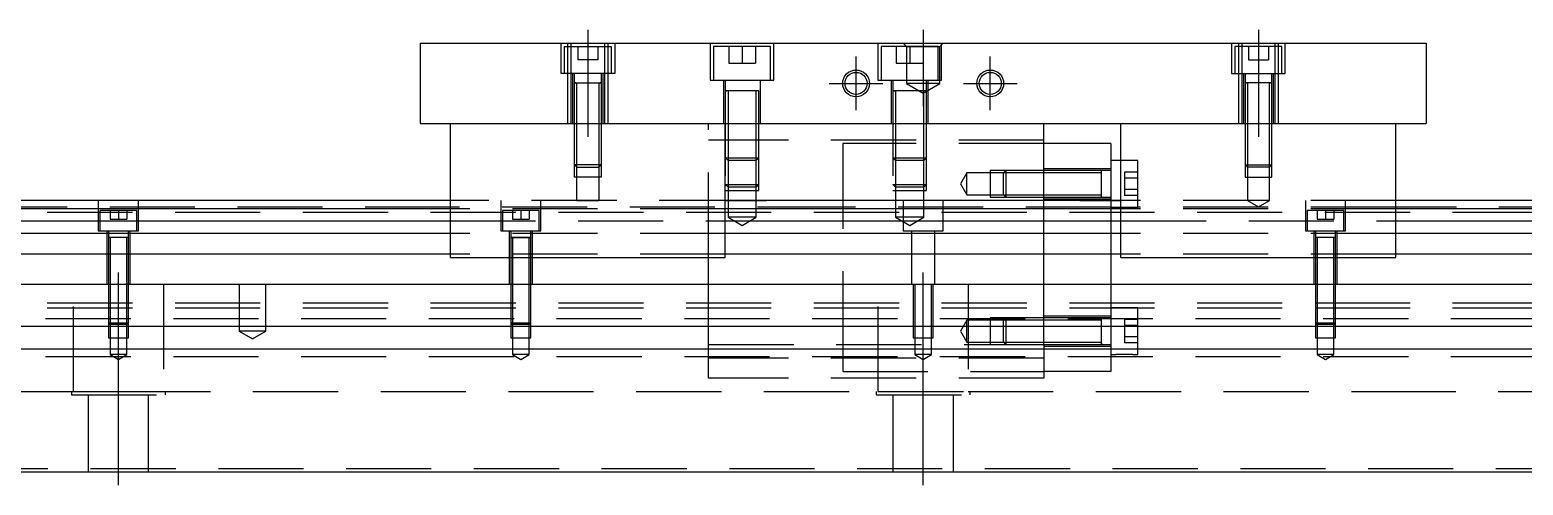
# Model space of a CAD drawing. Extents: x -11 to 842, y -256 to 77.
# Drawn here: x 186.8 to 409.5, y -220.8 to -152.8 of the extents above; entities that cross this region are included whole.
import ezdxf

# ---------------------------------------------------------------- set-up
doc = ezdxf.new("R2010")
doc.units = 0
doc.linetypes.add('CENTER', pattern=[50.8, 31.75, -6.35, 6.35, -6.35])
doc.linetypes.add('DASHED', pattern=[19.05, 12.7, -6.35])
doc.layers.get('0').update_dxf_attribs({"linetype": 'CONTINUOUS'})
doc.layers.add('CENTER', color=1, linetype='CENTER')

msp = doc.modelspace()

# ---------------------------------------------------------------- linework, layer by layer
at = {"color": 7, "linetype": 'CONTINUOUS'}
for p, q in [((245, -154.8), (395, -154.8)), ((245, -154.8), (245, -166.8)), ((395, -154.8), (395, -166.8)), ((245, -166.8), (395, -166.8)), ((249.5, -186.8), (249.5, -166.8)), ((290.5, -186.8), (290.5, -166.8)), ((338, -178.3), (338, -166.8)), ((349.5, -186.8), (349.5, -166.8)), ((390.5, -186.8), (390.5, -166.8)), ((348, -169.8), (338, -169.8)), ((348, -169.8), (348, -178.3)), ((349.5, -172.3), (348, -172.3)), ((249.5, -178.3), (0, -178.3)), ((249.5, -179.552272), (0, -179.552272)), ((349.5, -178.3), (290.5, -178.3)), ((349.5, -179.552272), (290.5, -179.552272)), ((640, -178.3), (390.5, -178.3)), ((640, -179.552272), (390.5, -179.552272)), ((0, -181.32668), (249.5, -181.32668)), ((290.5, -181.32668), (349.5, -181.32668)), ((390.5, -181.32668), (640, -181.32668)), ((249.5, -183.223076), (0, -183.223076)), ((349.5, -183.223076), (290.5, -183.223076)), ((640, -183.223076), (390.5, -183.223076)), ((249.5, -186.277372), (0, -186.277372)), ((249.5, -186.8), (290.5, -186.8)), ((349.5, -186.277372), (290.5, -186.277372)), ((349.5, -186.8), (390.5, -186.8)), ((640, -186.277372), (390.5, -186.277372)), ((0, -190.8), (640, -190.8)), ((640, -197.1), (0, -197.1)), ((640, -200.5), (0, -200.5)), ((0, -218.8), (640, -218.8))]:
    msp.add_line(p, q, dxfattribs=at)
at = {"color": 3, "linetype": 'DASHED'}
for p, q in [((266, -159.3), (266, -154.8)), ((266.5, -155.3), (273.5, -155.3)), ((266.5, -159.3), (266.5, -155.3)), ((267.000006, -155.3), (267.000006, -154.8)), ((267.000006, -159.3), (267.000006, -155.3)), ((267.5, -166.8), (267.5, -154.8)), ((268.5, -155.3), (268.5, -157.3)), ((270, -155.3), (270, -157.3)), ((271.5, -155.3), (271.5, -157.3)), ((272.5, -154.8), (272.5, -166.8)), ((272.999994, -154.8), (272.999994, -155.3)), ((272.999994, -155.3), (272.999994, -159.3)), ((273.5, -155.3), (273.5, -159.3)), ((274, -154.8), (274, -159.3)), ((288.25, -154.8), (288.25, -160.3)), ((297.25, -155.3), (288.75, -155.3)), ((288.75, -155.3), (288.75, -160.3)), ((291, -155.3), (291, -157.8)), ((293, -155.3), (293, -157.8)), ((295, -155.3), (295, -157.8)), ((297.25, -160.3), (297.25, -155.3)), ((297.75, -160.3), (297.75, -154.8)), ((313.25, -154.8), (313.25, -160.3)), ((322.25, -155.3), (313.75, -155.3)), ((313.75, -155.3), (313.75, -160.3)), ((316, -155.3), (316, -157.8)), ((317.5, -155.3), (317, -154.8)), ((317.5, -155.3), (317.5, -160.8)), ((317.5, -155.3), (322.5, -155.3)), ((318, -155.3), (318, -157.8)), ((320, -155.3), (320, -157.8)), ((322.25, -160.3), (322.25, -155.3)), ((322.5, -155.3), (323, -154.8)), ((322.5, -160.8), (322.5, -155.3)), ((322.75, -160.3), (322.75, -154.8)), ((366, -154.8), (366, -159.3)), ((373.5, -155.3), (366.5, -155.3)), ((366.5, -155.3), (366.5, -159.3)), ((367.000006, -154.8), (367.000006, -155.3)), ((367.000006, -155.3), (367.000006, -159.3)), ((367.5, -154.8), (367.5, -166.8)), ((368.5, -155.3), (368.5, -157.3)), ((370, -155.3), (370, -157.3)), ((371.5, -155.3), (371.5, -157.3)), ((372.5, -166.8), (372.5, -154.8)), ((372.999994, -155.3), (372.999994, -154.8)), ((372.999994, -159.3), (372.999994, -155.3)), ((373.5, -159.3), (373.5, -155.3)), ((374, -159.3), (374, -154.8)), ((270, -157.3), (268.5, -157.3)), ((271.5, -157.3), (270, -157.3)), ((291, -157.8), (293, -157.8)), ((293, -157.8), (295, -157.8)), ((316, -157.8), (318, -157.8)), ((318, -157.8), (320, -157.8)), ((368.5, -157.3), (370, -157.3)), ((370, -157.3), (371.5, -157.3)), ((274, -159.3), (266, -159.3)), ((267.000006, -166.8), (267.000006, -159.3)), ((267.75, -166.8), (267.75, -159.3)), ((268, -160.7), (268, -159.3)), ((272, -159.3), (272, -160.7)), ((272.25, -159.3), (272.25, -166.8)), ((272.999994, -159.3), (272.999994, -166.8)), ((288.25, -160.3), (297.75, -160.3)), ((290.25, -160.3), (290.25, -166.8)), ((290.5, -160.3), (290.5, -161.9)), ((295.75, -166.8), (295.75, -160.3)), ((313.25, -160.3), (322.75, -160.3)), ((315.25, -160.3), (315.25, -166.8)), ((315.5, -160.3), (315.5, -161.9)), ((320.5, -161.9), (320.5, -160.3)), ((320.75, -166.8), (320.75, -160.3)), ((366, -159.3), (374, -159.3)), ((367.000006, -159.3), (367.000006, -166.8)), ((367.75, -159.3), (367.75, -166.8)), ((368, -159.3), (368, -160.7)), ((372, -160.7), (372, -159.3)), ((372.25, -166.8), (372.25, -159.3)), ((372.999994, -166.8), (372.999994, -159.3)), ((267.999994, -160.7), (272.000006, -160.7)), ((267.999994, -160.7), (272.000006, -160.7)), ((267.999994, -160.7), (272.000006, -160.7)), ((267.999994, -160.7), (272.000006, -160.7)), ((268, -160.7), (268, -160.695)), ((268.216462, -160.7), (268, -160.7)), ((268, -160.7), (268.216668, -160.7)), ((268, -160.705), (268, -160.7)), ((268, -166.8), (268, -160.7)), ((268.216668, -160.7), (271.783292, -160.7)), ((268.35, -166.8), (268.35, -160.7)), ((271.65, -160.7), (271.65, -166.8)), ((271.783292, -160.7), (272, -160.7)), ((272, -160.7), (271.783538, -160.7)), ((272, -160.695), (272, -160.7)), ((272, -160.7), (272, -160.705)), ((272, -160.7), (272, -166.8)), ((295.500006, -161.9), (290.499994, -161.9)), ((295.500006, -161.9), (290.499994, -161.9)), ((290.5, -161.895), (290.5, -161.9)), ((290.5, -161.9), (290.757448, -161.9)), ((290.757468, -161.9), (290.5, -161.9)), ((290.5, -161.9), (290.500006, -176.8)), ((290.5, -161.9), (290.5, -161.905)), ((295.242552, -161.9), (290.757468, -161.9)), ((290.9, -161.9), (290.9, -166.8)), ((295.1, -166.8), (295.1, -161.9)), ((295.5, -166.8), (295.5, -161.9)), ((320.500006, -161.9), (315.499994, -161.9)), ((320.500006, -161.9), (315.499994, -161.9)), ((315.5, -161.895), (315.5, -161.9)), ((315.5, -161.9), (315.757448, -161.9)), ((315.757468, -161.9), (315.5, -161.9)), ((315.5, -161.9), (315.500006, -176.8)), ((315.5, -161.9), (315.5, -161.905)), ((320.242552, -161.9), (315.757468, -161.9)), ((315.9, -161.9), (315.9, -166.8)), ((322.5, -160.8), (317.5, -160.8)), ((317.5, -160.8), (320, -162.243376)), ((320, -162.243376), (322.5, -160.8)), ((320.1, -166.8), (320.1, -161.9)), ((320.5, -161.9), (320.242552, -161.9)), ((320.242602, -161.9), (320.5, -161.9)), ((320.5, -161.9), (320.5, -161.895)), ((320.5, -166.8), (320.5, -161.9)), ((320.5, -161.905), (320.5, -161.9)), ((372.000006, -160.7), (367.999994, -160.7)), ((372.000006, -160.7), (367.999994, -160.7)), ((372.000006, -160.7), (367.999994, -160.7)), ((372.000006, -160.7), (367.999994, -160.7)), ((368, -160.695), (368, -160.7)), ((368, -160.7), (368.216462, -160.7)), ((368.216708, -160.7), (368, -160.7)), ((368, -160.7), (368, -160.705)), ((368, -160.7), (368, -166.8)), ((371.783332, -160.7), (368.216708, -160.7)), ((368.35, -160.7), (368.35, -166.8)), ((371.65, -166.8), (371.65, -160.7)), ((372, -160.7), (371.783332, -160.7)), ((371.783538, -160.7), (372, -160.7)), ((372, -160.7), (372, -160.695)), ((372, -160.705), (372, -160.7)), ((372, -166.8), (372, -160.7)), ((268, -172.95), (268, -166.8)), ((268.000006, -172.950006), (268.000006, -166.8)), ((268.35, -173.3), (268.35, -166.8)), ((271.65, -166.8), (271.65, -173.3)), ((271.999994, -166.8), (271.999994, -172.950006)), ((272, -166.8), (272, -172.95)), ((288, -186.8), (288, -166.8)), ((290.9, -166.8), (290.9, -172.3)), ((295.1, -172.3), (295.1, -166.8)), ((295.499994, -171.900006), (295.499994, -166.8)), ((295.5, -171.9), (295.5, -166.8)), ((315.9, -166.8), (315.9, -172.3)), ((320.1, -172.3), (320.1, -166.8)), ((320.499994, -171.900006), (320.499994, -166.8)), ((320.5, -171.9), (320.5, -166.8)), ((368, -166.8), (368, -172.95)), ((368.000006, -166.8), (368.000006, -172.950006)), ((368.35, -166.8), (368.35, -173.3)), ((371.65, -173.3), (371.65, -166.8)), ((371.999994, -172.950006), (371.999994, -166.8)), ((372, -172.95), (372, -166.8)), ((338, -169.3), (288, -169.3)), ((308, -169.8), (308, -200.5)), ((338, -169.8), (308, -169.8)), ((343, -169.8), (338, -169.8)), ((343.35, -169.8), (343, -169.8)), ((346.65, -169.8), (343.35, -169.8)), ((347, -169.8), (346.65, -169.8)), ((348, -169.8), (347, -169.8)), ((272, -172.95), (268, -172.95)), ((268.35, -173.3), (268, -172.95)), ((268.000006, -174.8), (268.000006, -172.950006)), ((268.35, -173.3), (271.65, -173.3)), ((268.35, -174.8), (268.35, -173.3)), ((272, -172.95), (271.65, -173.3)), ((271.65, -173.3), (271.65, -174.8)), ((271.999994, -172.950006), (271.999994, -174.8)), ((290.5, -171.9), (295.5, -171.9)), ((290.5, -171.9), (290.9, -172.3)), ((295.1, -172.3), (290.9, -172.3)), ((290.9, -172.3), (290.9, -176.8)), ((295.1, -172.3), (295.5, -171.9)), ((295.1, -176.8), (295.1, -172.3)), ((295.499994, -176.8), (295.499994, -171.900006)), ((315.5, -171.9), (320.5, -171.9)), ((315.5, -171.9), (315.9, -172.3)), ((320.1, -172.3), (315.9, -172.3)), ((315.9, -172.3), (315.9, -176.8)), ((320.1, -172.3), (320.5, -171.9)), ((320.1, -176.8), (320.1, -172.3)), ((320.499994, -176.8), (320.499994, -171.900006)), ((348, -173.55), (338, -173.55)), ((352, -172.3), (349.5, -172.3)), ((352, -179.3), (352, -172.3)), ((368, -172.95), (372, -172.95)), ((368, -172.95), (368.35, -173.3)), ((368.000006, -172.950006), (368.000006, -174.8)), ((371.65, -173.3), (368.35, -173.3)), ((368.35, -173.3), (368.35, -174.8)), ((371.65, -173.3), (372, -172.95)), ((371.65, -174.8), (371.65, -173.3)), ((371.999994, -174.8), (371.999994, -172.950006)), ((271.999994, -174.8), (268.000006, -174.8)), ((268.35, -178.3), (268.35, -174.8)), ((271.65, -174.8), (271.65, -178.3)), ((290.5, -175.9), (295.5, -175.9)), ((290.5, -175.9), (290.9, -176.3)), ((295.1, -176.3), (295.5, -175.9)), ((315.5, -175.9), (320.5, -175.9)), ((315.5, -175.9), (315.9, -176.3)), ((320.1, -176.3), (320.5, -175.9)), ((326.5, -174.15), (325.547372, -175.8)), ((325.547372, -175.8), (326.5, -177.45)), ((326.5, -177.45), (326.5, -174.15)), ((330, -174.15), (326.5, -174.15)), ((332.35, -173.800002), (330, -173.800006)), ((330, -173.800006), (330, -177.799994)), ((332, -174.15), (330, -174.15)), ((332.35, -173.8), (332, -174.15)), ((332, -177.45), (332, -174.15)), ((338, -174.15), (332, -174.15)), ((332.35, -173.8), (332.35, -177.8)), ((338, -173.8), (332.35, -173.8)), ((338, -173.800006), (332.35, -173.800002)), ((343.000006, -173.8), (338, -173.8)), ((343.000006, -174.15), (338, -174.15)), ((346.6, -173.8), (343.000006, -173.8)), ((346.6, -174.15), (343.000006, -174.15)), ((346.6, -173.8), (346.595, -173.8)), ((346.6, -174.8), (346.6, -173.799994)), ((346.6, -175.8), (346.6, -173.799994)), ((346.6, -177.800006), (346.6, -173.799994)), ((346.999994, -173.8), (346.6, -173.8)), ((346.605, -173.8), (346.6, -173.8)), ((346.6, -177.800006), (346.6, -174.8)), ((348, -173.8), (346.999994, -173.8)), ((350, -174.06795), (350, -174.933974)), ((352, -174.06795), (350, -174.06795)), ((352, -174.933974), (350, -174.933974)), ((350, -174.933974), (350, -176.666026)), ((368.000006, -174.8), (371.999994, -174.8)), ((368.35, -174.8), (368.35, -178.3)), ((371.65, -178.3), (371.65, -174.8)), ((290.500006, -176.8), (295.499994, -176.8)), ((295.1, -176.3), (290.9, -176.3)), ((290.9, -176.8), (290.9, -180.8)), ((295.1, -180.8), (295.1, -176.8)), ((315.500006, -176.8), (320.499994, -176.8)), ((320.1, -176.3), (315.9, -176.3)), ((315.9, -176.8), (315.9, -180.8)), ((320.1, -180.8), (320.1, -176.8)), ((326.5, -177.45), (330, -177.45)), ((330, -177.45), (332, -177.45)), ((330, -177.799994), (332.35, -177.799998)), ((332, -177.45), (338, -177.45)), ((332, -177.45), (332.35, -177.8)), ((332, -177.45), (338, -177.45)), ((332.35, -177.799998), (338, -177.799994)), ((332.35, -177.8), (338, -177.799998)), ((338, -177.45), (346.6, -177.45)), ((338, -177.799998), (346.605, -177.8)), ((338, -178.05), (348, -178.05)), ((346.595, -177.8), (348, -177.8)), ((350, -176.666026), (350, -177.53205)), ((352, -176.666026), (350, -176.666026)), ((352, -177.53205), (350, -177.53205)), ((37, -180.05), (590.005, -180.05)), ((249.5, -179.3), (40.5, -179.3)), ((197, -178.3), (197, -182.8)), ((202.75, -179.8), (197.25, -179.8)), ((197.25, -179.8), (197.25, -182.8)), ((198.75, -179.8), (198.75, -181.1)), ((200, -179.8), (200, -181.1)), ((201.25, -179.8), (201.25, -181.1)), ((202.75, -182.8), (202.75, -179.8)), ((203, -182.8), (203, -178.3)), ((293.35, -178.3), (249.5, -178.3)), ((308, -179.3), (249.5, -179.3)), ((290.5, -179.552272), (249.5, -179.552272)), ((257, -178.3), (257, -182.8)), ((262.75, -179.8), (257.25, -179.8)), ((257.25, -179.8), (257.25, -182.8)), ((258.75, -179.8), (258.75, -181.1)), ((260, -179.8), (260, -181.1)), ((261.25, -179.8), (261.25, -181.1)), ((262.75, -182.8), (262.75, -179.8)), ((263, -182.8), (263, -178.3)), ((268.35, -178.3), (271.65, -178.3)), ((290.5, -178.3), (296.65, -178.3)), ((348, -179.3), (308, -179.3)), ((317, -178.3), (317, -182.8)), ((323, -182.8), (323, -178.3)), ((338, -190.8), (338, -178.3)), ((343.35, -178.3), (349.5, -178.3)), ((390.5, -178.3), (346.65, -178.3)), ((348, -178.3), (348, -190.8)), ((348, -179.3), (352, -179.3)), ((390.5, -179.552272), (349.5, -179.552272)), ((390.5, -179.3), (352, -179.3)), ((371.65, -178.3), (368.35, -178.3)), ((368.35, -178.3), (370, -179.252628)), ((370, -179.252628), (371.65, -178.3)), ((377, -178.3), (377, -182.8)), ((382.75, -179.8), (377.25, -179.8)), ((377.25, -179.8), (377.25, -182.8)), ((378.75, -179.8), (378.75, -181.1)), ((380, -179.8), (380, -181.1)), ((381.25, -179.8), (381.25, -181.1)), ((382.75, -182.8), (382.75, -179.8)), ((383, -182.8), (383, -178.3)), ((590.005, -179.3), (390.5, -179.3)), ((198.75, -181.1), (200, -181.1)), ((200, -181.1), (201.25, -181.1)), ((249.5, -181.32668), (290.5, -181.32668)), ((258.75, -181.1), (260, -181.1)), ((260, -181.1), (261.25, -181.1)), ((295.1, -180.8), (290.9, -180.8)), ((290.9, -180.8), (293, -182.012436)), ((293, -182.012436), (295.1, -180.8)), ((320.1, -180.8), (315.9, -180.8)), ((315.9, -180.8), (318, -182.012436)), ((318, -182.012436), (320.1, -180.8)), ((349.5, -181.32668), (390.5, -181.32668)), ((378.75, -181.1), (380, -181.1)), ((380, -181.1), (381.25, -181.1)), ((197, -182.8), (203, -182.8)), ((198.25, -182.8), (198.25, -190.8)), ((199.998804, -183.8), (198.499994, -183.8)), ((201.500006, -183.8), (198.499994, -183.8)), ((198.5, -182.8), (198.5, -183.8)), ((198.5, -183.795), (198.5, -183.8)), ((198.624678, -183.8), (198.5, -183.8)), ((198.5, -183.8), (198.5, -183.805)), ((198.5, -183.8), (198.5, -190.8)), ((199.998804, -183.8), (198.624678, -183.8)), ((198.75, -183.8), (198.75, -190.8)), ((201.500006, -183.8), (199.998804, -183.8)), ((201.37533, -183.8), (199.998804, -183.8)), ((201.25, -190.8), (201.25, -183.8)), ((201.5, -183.8), (201.37533, -183.8)), ((201.5, -183.8), (201.5, -182.8)), ((201.5, -183.8), (201.5, -183.795)), ((201.5, -183.805), (201.5, -183.8)), ((201.5, -190.8), (201.5, -183.8)), ((201.75, -190.8), (201.75, -182.8)), ((290.5, -183.223076), (249.5, -183.223076)), ((257, -182.8), (263, -182.8)), ((258.25, -182.8), (258.25, -190.8)), ((261.500006, -183.8), (258.499994, -183.8)), ((259.998804, -183.8), (258.499994, -183.8)), ((261.500006, -183.8), (258.499994, -183.8)), ((258.5, -182.8), (258.5, -183.8)), ((258.5, -183.795), (258.5, -183.8)), ((258.5, -183.8), (258.62467, -183.8)), ((258.624678, -183.8), (258.5, -183.8)), ((258.5, -183.8), (258.5, -190.8)), ((258.5, -183.8), (258.5, -183.805)), ((258.62467, -183.8), (261.375392, -183.8)), ((259.998804, -183.8), (258.624678, -183.8)), ((258.75, -183.8), (258.75, -190.8)), ((261.500006, -183.8), (259.998804, -183.8)), ((261.37533, -183.8), (259.998804, -183.8)), ((261.25, -190.8), (261.25, -183.8)), ((261.5, -183.8), (261.37533, -183.8)), ((261.375392, -183.8), (261.5, -183.8)), ((261.5, -183.8), (261.5, -182.8)), ((261.5, -183.8), (261.5, -183.795)), ((261.5, -190.8), (261.5, -183.8)), ((261.5, -183.805), (261.5, -183.8)), ((261.75, -190.8), (261.75, -182.8)), ((317, -182.8), (323, -182.8)), ((318.25, -182.8), (318.25, -190.8)), ((321.75, -190.8), (321.75, -182.8)), ((390.5, -183.223076), (349.5, -183.223076)), ((377, -182.8), (383, -182.8)), ((378.25, -182.8), (378.25, -190.8)), ((379.998804, -183.8), (378.499994, -183.8)), ((378.5, -182.8), (378.5, -183.8)), ((378.5, -183.795), (378.5, -183.8)), ((378.624678, -183.8), (378.5, -183.8)), ((378.5, -183.8), (378.5, -183.805)), ((378.5, -183.8), (378.5, -190.8)), ((379.998804, -183.8), (378.624678, -183.8)), ((378.75, -183.8), (378.75, -190.8)), ((381.500006, -183.8), (379.998804, -183.8)), ((381.37533, -183.8), (379.998804, -183.8)), ((381.25, -190.8), (381.25, -183.8)), ((381.5, -183.8), (381.37533, -183.8)), ((381.5, -183.8), (381.5, -182.8)), ((381.5, -183.8), (381.5, -183.795)), ((381.5, -183.805), (381.5, -183.8)), ((381.5, -190.8), (381.5, -183.8)), ((381.75, -190.8), (381.75, -182.8)), ((290.5, -186.277372), (249.5, -186.277372)), ((288, -190.8), (288, -186.8)), ((390.5, -186.277372), (349.5, -186.277372)), ((193.291796, -206.8), (193.291796, -190.8)), ((198.5, -190.8), (198.5, -196.55)), ((198.500006, -190.8), (198.500002, -196.55)), ((198.75, -190.8), (198.75, -196.8)), ((201.25, -196.8), (201.25, -190.8)), ((201.499998, -196.55), (201.499994, -190.8)), ((201.5, -196.55), (201.5, -190.8)), ((206.708204, -190.8), (206.708204, -206.8)), ((218, -190.8), (218, -197.8)), ((222, -197.8), (222, -190.8)), ((258.5, -190.8), (258.5, -196.55)), ((258.500006, -190.8), (258.500002, -196.55)), ((258.75, -190.8), (258.75, -196.8)), ((261.25, -196.8), (261.25, -190.8)), ((261.499998, -196.55), (261.499994, -190.8)), ((261.5, -196.55), (261.5, -190.8)), ((288, -197.1), (288, -190.8)), ((313.291796, -206.8), (313.291796, -190.8)), ((318.500006, -190.8), (318.500006, -197.1)), ((318.75, -190.8), (318.75, -198.8)), ((321.25, -198.8), (321.25, -190.8)), ((321.499994, -197.1), (321.499994, -190.8)), ((326.708204, -190.8), (326.708204, -206.8)), ((338, -197.1), (338, -190.8)), ((348, -190.8), (348, -197.1)), ((378.5, -190.8), (378.5, -196.55)), ((378.500006, -190.8), (378.500002, -196.55)), ((378.75, -190.8), (378.75, -196.8)), ((381.25, -196.8), (381.25, -190.8)), ((381.499998, -196.55), (381.499994, -190.8)), ((381.5, -196.55), (381.5, -190.8)), ((37, -193.55), (590.005, -193.55)), ((378.5, -193.55), (378.75, -193.55)), ((378.75, -193.55), (381.25, -193.55)), ((381.25, -193.55), (381.5, -193.55)), ((37, -194.3), (590.005, -194.3)), ((332.35, -195.800002), (330, -195.800006)), ((330, -195.800006), (330, -199.799994)), ((332.35, -195.8), (332, -196.15)), ((332.35, -195.8), (332.35, -199.8)), ((338, -195.8), (332.35, -195.8)), ((338, -195.800006), (332.35, -195.800002)), ((348, -195.55), (338, -195.55)), ((346.6, -195.8), (338, -195.8)), ((346.6, -195.8), (346.595, -195.8)), ((346.6, -197.1), (346.6, -195.799994)), ((346.6, -197.8), (346.6, -195.799994)), ((346.6, -199.800006), (346.6, -195.799994)), ((346.6, -195.8), (346.6, -196.016668)), ((346.6, -196.016708), (346.6, -195.8)), ((346.605, -195.8), (346.6, -195.8)), ((348, -195.8), (346.6, -195.8)), ((348.500006, -194.3), (348, -194.3)), ((351.499994, -194.3), (348.500006, -194.3)), ((352, -194.3), (351.499994, -194.3)), ((352, -197.1), (352, -194.3)), ((378.5, -194.3), (378.75, -194.3)), ((378.75, -194.3), (381.25, -194.3)), ((381.25, -194.3), (381.5, -194.3)), ((640, -195.95), (0, -195.95)), ((198.5, -196.55), (201.5, -196.55)), ((198.5, -196.55), (198.75, -196.8)), ((198.500002, -196.55), (198.500006, -197.1)), ((198.500006, -197.1), (198.500006, -198.8)), ((201.25, -196.8), (198.75, -196.8)), ((198.75, -196.8), (198.75, -198.8)), ((201.25, -196.8), (201.5, -196.55)), ((201.25, -198.8), (201.25, -196.8)), ((201.499994, -197.1), (201.499998, -196.55)), ((201.499994, -198.8), (201.499994, -197.1)), ((222, -197.8), (218, -197.8)), ((218, -197.8), (220, -198.9547)), ((220, -198.9547), (222, -197.8)), ((258.5, -196.55), (261.5, -196.55)), ((258.5, -196.55), (258.75, -196.8)), ((258.500002, -196.55), (258.500006, -197.1)), ((258.500006, -197.1), (258.500006, -198.8)), ((261.25, -196.8), (258.75, -196.8)), ((258.75, -196.8), (258.75, -198.8)), ((261.25, -196.8), (261.5, -196.55)), ((261.25, -198.8), (261.25, -196.8)), ((261.499994, -197.1), (261.499998, -196.55)), ((261.499994, -198.8), (261.499994, -197.1)), ((288, -199.8), (288, -197.1)), ((318.500006, -197.1), (318.500006, -198.8)), ((321.499994, -198.8), (321.499994, -197.1)), ((326.5, -196.15), (325.547372, -197.8)), ((325.547372, -197.8), (326.5, -199.45)), ((326.5, -199.45), (326.5, -196.15)), ((330, -196.15), (326.5, -196.15)), ((332, -196.15), (330, -196.15)), ((332, -199.45), (332, -196.15)), ((338, -196.15), (332, -196.15)), ((346.6, -196.15), (338, -196.15)), ((338, -199.8), (338, -197.1)), ((346.6, -197.099824), (346.6, -196.016708)), ((346.6, -197.59999), (346.6, -197.099824)), ((346.6, -197.659954), (346.6, -197.1)), ((346.6, -198.00001), (346.6, -197.59999)), ((346.6, -197.940046), (346.6, -197.659954)), ((346.6, -199.79932), (346.6, -197.940046)), ((346.6, -199.583332), (346.6, -198.00001)), ((348, -197.1), (348, -200.5)), ((350, -196.06795), (350, -196.933974)), ((352, -196.06795), (350, -196.06795)), ((350, -196.933974), (350, -198.666026)), ((352, -196.933974), (350, -196.933974)), ((352, -200.5), (352, -197.1)), ((378.5, -196.55), (381.5, -196.55)), ((378.5, -196.55), (378.75, -196.8)), ((378.500002, -196.55), (378.500006, -197.1)), ((378.500006, -197.1), (378.500006, -198.8)), ((381.25, -196.8), (378.75, -196.8)), ((378.75, -196.8), (378.75, -198.8)), ((381.25, -196.8), (381.5, -196.55)), ((381.25, -198.8), (381.25, -196.8)), ((381.499994, -197.1), (381.499998, -196.55)), ((381.499994, -198.8), (381.499994, -197.1)), ((198.500006, -198.8), (201.499994, -198.8)), ((198.75, -198.8), (198.75, -201.3)), ((201.25, -201.3), (201.25, -198.8)), ((258.500006, -198.8), (261.499994, -198.8)), ((258.75, -198.8), (258.75, -201.3)), ((261.25, -201.3), (261.25, -198.8)), ((288, -199.8), (338, -199.8)), ((288, -200.5), (288, -199.8)), ((318.500006, -198.8), (321.499994, -198.8)), ((318.75, -198.8), (318.75, -201.3)), ((321.25, -201.3), (321.25, -198.8)), ((326.5, -199.45), (330, -199.45)), ((330, -199.45), (332, -199.45)), ((332, -199.45), (338, -199.45)), ((332, -199.45), (332.35, -199.8)), ((338, -199.45), (346.6, -199.45)), ((338, -199.8), (338, -200.5)), ((338, -199.8), (346.6, -199.8)), ((338, -200.05), (348, -200.05)), ((346.595, -199.8), (346.6, -199.8)), ((346.6, -199.583292), (346.6, -199.8)), ((346.6, -199.8), (346.6, -199.583332)), ((346.6, -199.800006), (346.6, -199.79932)), ((346.6, -199.8), (346.605, -199.8)), ((346.6, -199.8), (348, -199.8)), ((352, -198.666026), (350, -198.666026)), ((350, -198.666026), (350, -199.53205)), ((352, -199.53205), (350, -199.53205)), ((378.500006, -198.8), (381.499994, -198.8)), ((378.75, -198.8), (378.75, -201.3)), ((381.25, -201.3), (381.25, -198.8)), ((640, -201.65), (0, -201.65)), ((201.25, -201.3), (198.75, -201.3)), ((198.75, -201.3), (200, -202.021688)), ((200, -202.021688), (201.25, -201.3)), ((261.25, -201.3), (258.75, -201.3)), ((258.75, -201.3), (260, -202.021688)), ((260, -202.021688), (261.25, -201.3)), ((288, -204.8), (288, -200.5)), ((338, -201.808332), (288, -201.808332)), ((308, -200.5), (308, -203.8)), ((321.25, -201.3), (318.75, -201.3)), ((318.75, -201.3), (320, -202.021688)), ((320, -202.021688), (321.25, -201.3)), ((338, -200.5), (338, -204.8)), ((348, -200.5), (348, -203.8)), ((348, -201.3), (348.75, -201.3)), ((351.25, -201.3), (348.75, -201.3)), ((351.25, -201.3), (352, -201.3)), ((352, -201.3), (352, -200.5)), ((381.25, -201.3), (378.75, -201.3)), ((378.75, -201.3), (380, -202.021688)), ((380, -202.021688), (381.25, -201.3)), ((338, -204.8), (288, -204.8)), ((308, -203.8), (338, -203.8)), ((348, -203.8), (338, -203.8)), ((86.708204, -206.8), (313.291796, -206.8)), ((193, -206.8), (193, -207.3)), ((193.291796, -206.8), (206.708204, -206.8)), ((207, -207.3), (207, -206.8)), ((313, -206.8), (313, -207.3)), ((313.291796, -206.8), (326.708204, -206.8)), ((326.708204, -206.8), (386.708204, -206.8)), ((327, -207.3), (327, -206.8)), ((386.708204, -206.8), (583.291796, -206.8)), ((193, -207.3), (207, -207.3)), ((195.5, -207.3), (195.5, -218.8)), ((204.5, -218.8), (204.5, -207.3)), ((313, -207.3), (327, -207.3)), ((315.5, -207.3), (315.5, -218.8)), ((324.5, -218.8), (324.5, -207.3)), ((62.499994, -218.3), (640, -218.3))]:
    msp.add_line(p, q, dxfattribs=at)
at = {"color": 3, "linetype": 'CONTINUOUS'}
for centre in [(310, -160.8), (330, -160.8)]:
    msp.add_circle(centre, 2, dxfattribs=at)
at = {"color": 7, "linetype": 'CONTINUOUS'}
for centre in [(310, -160.8), (330, -160.8)]:
    msp.add_circle(centre, 1.65, dxfattribs=at)
at = {"layer": 'CENTER', "color": 1, "linetype": 'CENTER'}
for p, q in [((270, -152.8), (270, -168.8)), ((320, -152.8), (320, -164.243376)), ((370, -152.8), (370, -168.8)), ((310, -164.8), (310, -156.8)), ((330, -164.8), (330, -156.8)), ((306, -160.8), (314, -160.8)), ((326, -160.8), (334, -160.8)), ((200, -220.8), (200, -188.8)), ((320, -220.8), (320, -188.8))]:
    msp.add_line(p, q, dxfattribs=at)

doc.saveas('drawing.dxf')
